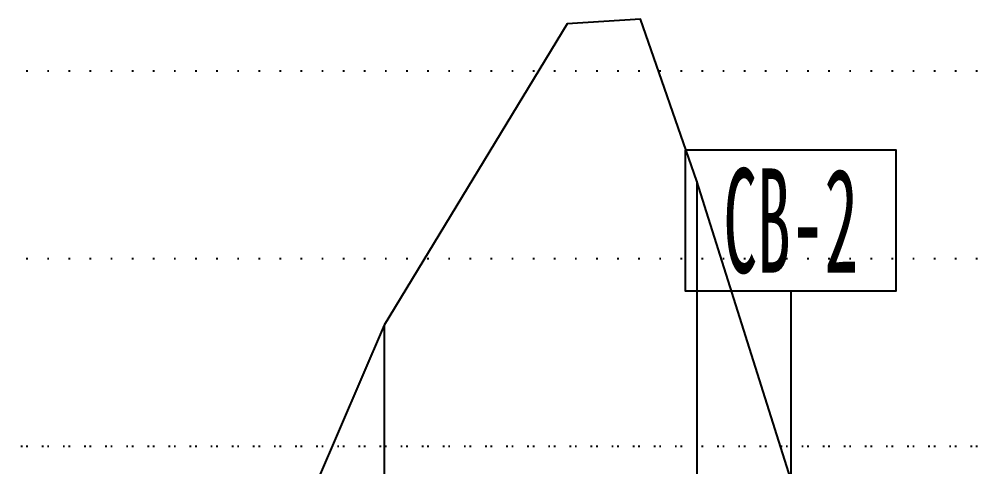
# Model space of a CAD drawing. Header units: millimetres. Extents: x -1499 to 6658, y -12483 to -6008.
# Drawn here: x 972.8 to 1034.3, y -11058.4 to -11029.8 of the extents above; entities that cross this region are included whole.
import ezdxf
from ezdxf.enums import TextEntityAlignment as Align

# ---------------------------------------------------------------- set-up
doc = ezdxf.new("R2010")
doc.units = ezdxf.units.MM
doc.linetypes.add('A-DOTLN01H', pattern=[0.125, 0, -0.125])
for name, color, linetype in [('CR-GRID', 56, 'A-DOTLN01H'), ('Layer', 7, 'Continuous'), ('수직그리드', 1, 'Continuous'), ('종단지반선', 3, 'Continuous')]:
    doc.layers.add(name, color=color, linetype=linetype)
doc.styles.add('굴림체', font='굴림체')

# ---------------------------------------------------------------- blocks, each defined once
blk = doc.blocks.new('CB-2')
at = {"layer": 'Layer'}
for points in [[(-2.25, 3.5), (-2.25, 2), (2.25, 2), (2.25, 3.5), (-2.25, 3.5)], [(-2.25, 2), (2.25, 2)], [(0, 2), (0, 0)]]:
    blk.add_lwpolyline(points, dxfattribs=at)
at = {"layer": 'Layer', "style": '굴림체'}
blk.add_text('CB-2', height=1.1111, dxfattribs=at).set_placement((0, 2.75), align=Align.MIDDLE_CENTER)

msp = doc.modelspace()

# ---------------------------------------------------------------- linework, layer by layer
at = {"layer": 'CR-GRID', "color": 6, "linetype": 'A-DOTLN01H', "ltscale": 10}
msp.add_line((236.157, -11033.058), (1436.157, -11033.058), dxfattribs=at)
at = {"layer": 'CR-GRID', "linetype": 'A-DOTLN01H', "ltscale": 10}
for p, q in [((236.157, -11045.058), (1436.157, -11045.058)), ((236.157, -11057.058), (1436.157, -11057.058)), ((696.157, -11057.058), (6636.157, -11057.058))]:
    msp.add_line(p, q, dxfattribs=at)
at = {"layer": '수직그리드'}
for p, q in [((1016.157, -11040.12), (1016.157, -11873.058)), ((996.157, -11049.324), (996.157, -11873.058))]:
    msp.add_line(p, q, dxfattribs=at)
at = {"layer": '종단지반선', "flags": 128}
msp.add_lwpolyline([(1096.157, -11334.612), (1076.157, -11251.89), (1056.157, -11179.572), (1036.157, -11103.498), (1016.157, -11040.12), (1012.557, -11029.758), (1007.857, -11030.058), (996.157, -11049.324), (976.157, -11095.878), (956.157, -11110.242), (936.157, -11149.902), (916.157, -11190.876), (896.157, -11250.552), (883.357, -11303.358), (882.457, -11303.958), (876.157, -11286.924), (856.157, -11303.088), (842.857, -11332.338)], dxfattribs=at)

# ---------------------------------------------------------------- block references
at = {"color": 2, "xscale": 3, "yscale": 6, "zscale": 3}
msp.add_blockref('CB-2', (1022.157, -11059.133), dxfattribs=at)

doc.saveas('drawing.dxf')
